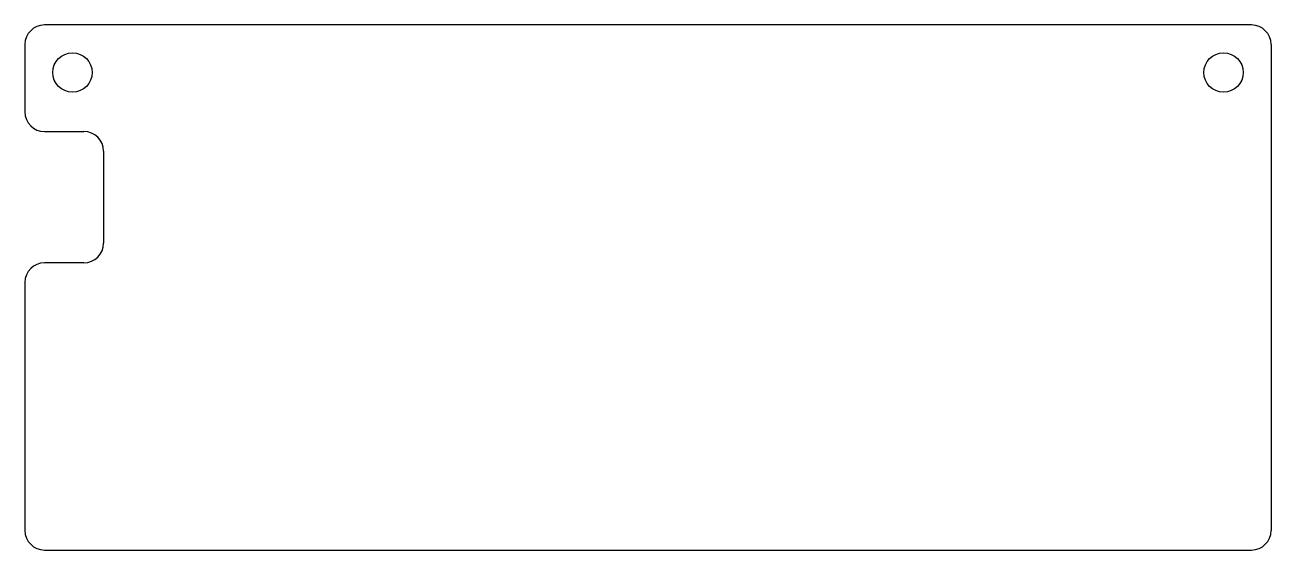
# Model space of a CAD drawing. Header units: millimetres. Extents: x 50 to 145, y 45 to 85.
import ezdxf

# ---------------------------------------------------------------- set-up
doc = ezdxf.new("R2010")
doc.units = ezdxf.units.MM

msp = doc.modelspace()

# ---------------------------------------------------------------- linework, layer by layer
for p, q in [((143.5, 85), (51.5, 85)), ((50, 83.5), (50, 78.379)), ((145, 83.5), (145, 46.5)), ((51.5, 76.879), (54.5, 76.879)), ((56, 75.379), (56, 68.379)), ((54.5, 66.879), (51.5, 66.879)), ((50, 65.379), (50, 46.5)), ((51.5, 45), (143.5, 45))]:
    msp.add_line(p, q)
for centre in [(53.621, 81.379), (141.379, 81.379)]:
    msp.add_circle(centre, 1.5)
for centre, start, end in [((51.5, 83.5), 90, 180), ((143.5, 83.5), 0, 90), ((51.5, 78.379), 180, 270), ((54.5, 75.379), 0, 90), ((54.5, 68.379), 270, 0), ((51.5, 65.379), 90, 180), ((51.5, 46.5), 180, 270), ((143.5, 46.5), 270, 0)]:
    msp.add_arc(centre, 1.5, start, end)

doc.saveas('drawing.dxf')
